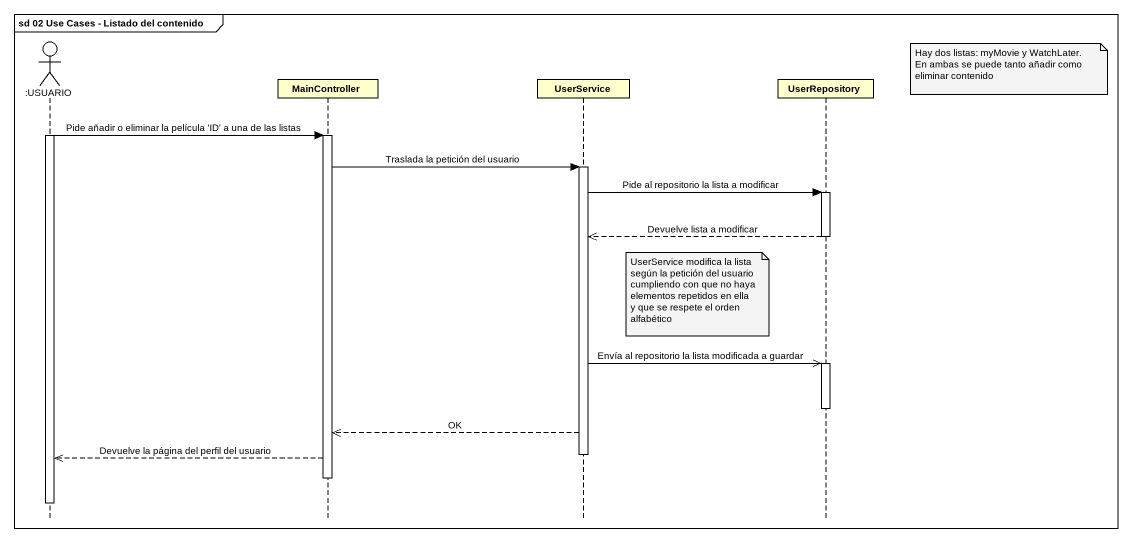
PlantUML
@startuml
mainframe sd 02 Use Cases - Listado del contenido
hide footbox
actor ":USUARIO" as USUARIO
participant MainController
participant UserService
participant UserRepository

note right of UserRepository
  Hay dos listas: myMovie y WatchLater.
  En ambas se puede tanto añadir como eliminar contenido
end note
activate USUARIO
USUARIO -> MainController : Pide añadir o eliminar la película 'ID' a una de las listas
activate MainController
MainController -> UserService : Traslada la petición del usuario
activate UserService
UserService -> UserRepository : Pide al repositorio la lista a modificar
activate UserRepository
UserRepository -->> UserService : Devuelve lista a modificar
deactivate UserRepository
note right of UserService : UserService modifica la lista según la petición del usuario cumpliendo con que no haya elementos repetidos en ella y que se respete el orden alfabético
UserService ->> UserRepository : Envía al repositorio la lista modificada a guardar
activate UserRepository
deactivate UserRepository
UserService -->> MainController : OK
deactivate UserService
MainController -->> USUARIO : Devuelve la página del perfil del usuario
deactivate MainController
deactivate USUARIO
@enduml
